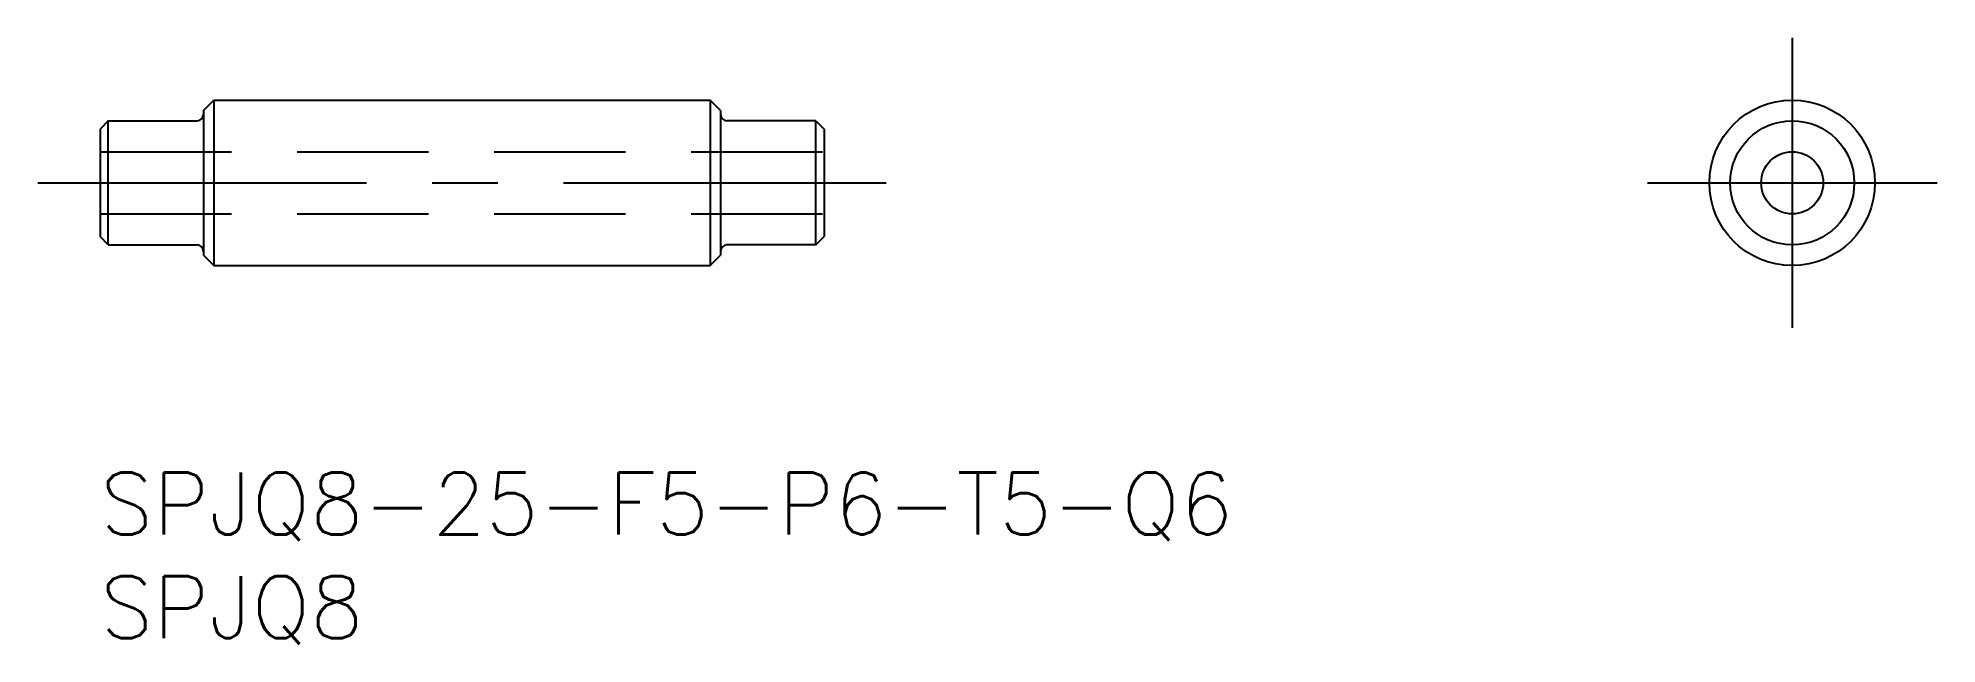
# Model space of a CAD drawing. Extents: x -3 to 88.8, y -8.3 to 21.
import ezdxf

# ---------------------------------------------------------------- set-up
doc = ezdxf.new("R2010")
doc.units = 0
doc.header["$LTSCALE"] = 0.5
doc.linetypes.add('CENTER', pattern=[50.8, 31.75, -6.35, 6.35, -6.35])
doc.linetypes.add('DASHED', pattern=[19.05, 12.7, -6.35])
for name, color, linetype in [('MSM_CENTER', 1, 'CENTER'), ('MSM_CONTINUOUS', 7, 'CONTINUOUS'), ('MSM_DASHED', 4, 'DASHED'), ('MSM_PART_NUMBER', 7, 'CONTINUOUS')]:
    doc.layers.add(name, color=color, linetype=linetype)
doc.styles.get("Standard").update_dxf_attribs({"font": 'txt.shx', "height": 3, "bigfont": 'bigfont.shx'})

# ---------------------------------------------------------------- blocks, each defined once
blk = doc.blocks.new('*U6')
at = {"layer": 'MSM_PART_NUMBER'}
blk.add_text('SPJQ8-25-F5-P6-T5-Q6', height=3, dxfattribs=at).set_placement((0, -3))
blk = doc.blocks.new('*U7')
at = {"layer": 'MSM_PART_NUMBER'}
blk.add_text('SPJQ8', height=3, dxfattribs=at).set_placement((0, -8))

msp = doc.modelspace()

# ---------------------------------------------------------------- linework, layer by layer
at = {"layer": 'MSM_CENTER'}
for p, q in [((81.805, 21), (81.805, 7)), ((-3, 14), (38, 14)), ((74.805, 14), (88.805, 14))]:
    msp.add_line(p, q, dxfattribs=at)
at = {"layer": 'MSM_CONTINUOUS'}
for p, q in [((5, 17.5), (5.5, 18)), ((5, 17.5), (5, 10.5)), ((5.5, 18), (29.5, 18)), ((5.5, 18), (5.5, 10)), ((29.5, 18), (29.5, 10)), ((30, 17.5), (29.5, 18)), ((30, 17.5), (30, 10.5)), ((0.4, 17), (0, 16.6)), ((0, 16.6), (0, 11.4)), ((0.4, 17), (4.7, 17)), ((0.4, 11), (0.4, 17)), ((34.6, 17), (30.3, 17)), ((34.6, 17), (35, 16.6)), ((34.6, 11), (34.6, 17)), ((35, 16.6), (35, 11.4)), ((0.4, 11), (0, 11.4)), ((34.6, 11), (35, 11.4)), ((0.4, 11), (4.7, 11)), ((5, 10.5), (5.5, 10)), ((29.5, 10), (30, 10.5)), ((34.6, 11), (30.3, 11)), ((5.5, 10), (29.5, 10))]:
    msp.add_line(p, q, dxfattribs=at)
for radius in [4, 3, 1.5]:
    msp.add_circle((81.805, 14), radius, dxfattribs=at)
for centre, start, end in [((4.7, 17.3), 270, 0), ((30.3, 17.3), 180, 270), ((4.7, 10.7), 0, 90), ((30.3, 10.7), 90, 180)]:
    msp.add_arc(centre, 0.3, start, end, dxfattribs=at)
at = {"layer": 'MSM_DASHED'}
for p, q in [((0, 15.5), (35, 15.5)), ((0, 12.5), (35, 12.5))]:
    msp.add_line(p, q, dxfattribs=at)

# ---------------------------------------------------------------- block references
at = {"layer": 'MSM_CONTINUOUS'}
for name in ['*U6', '*U7']:
    msp.add_blockref(name, (0, 0), dxfattribs=at)

doc.saveas('drawing.dxf')
